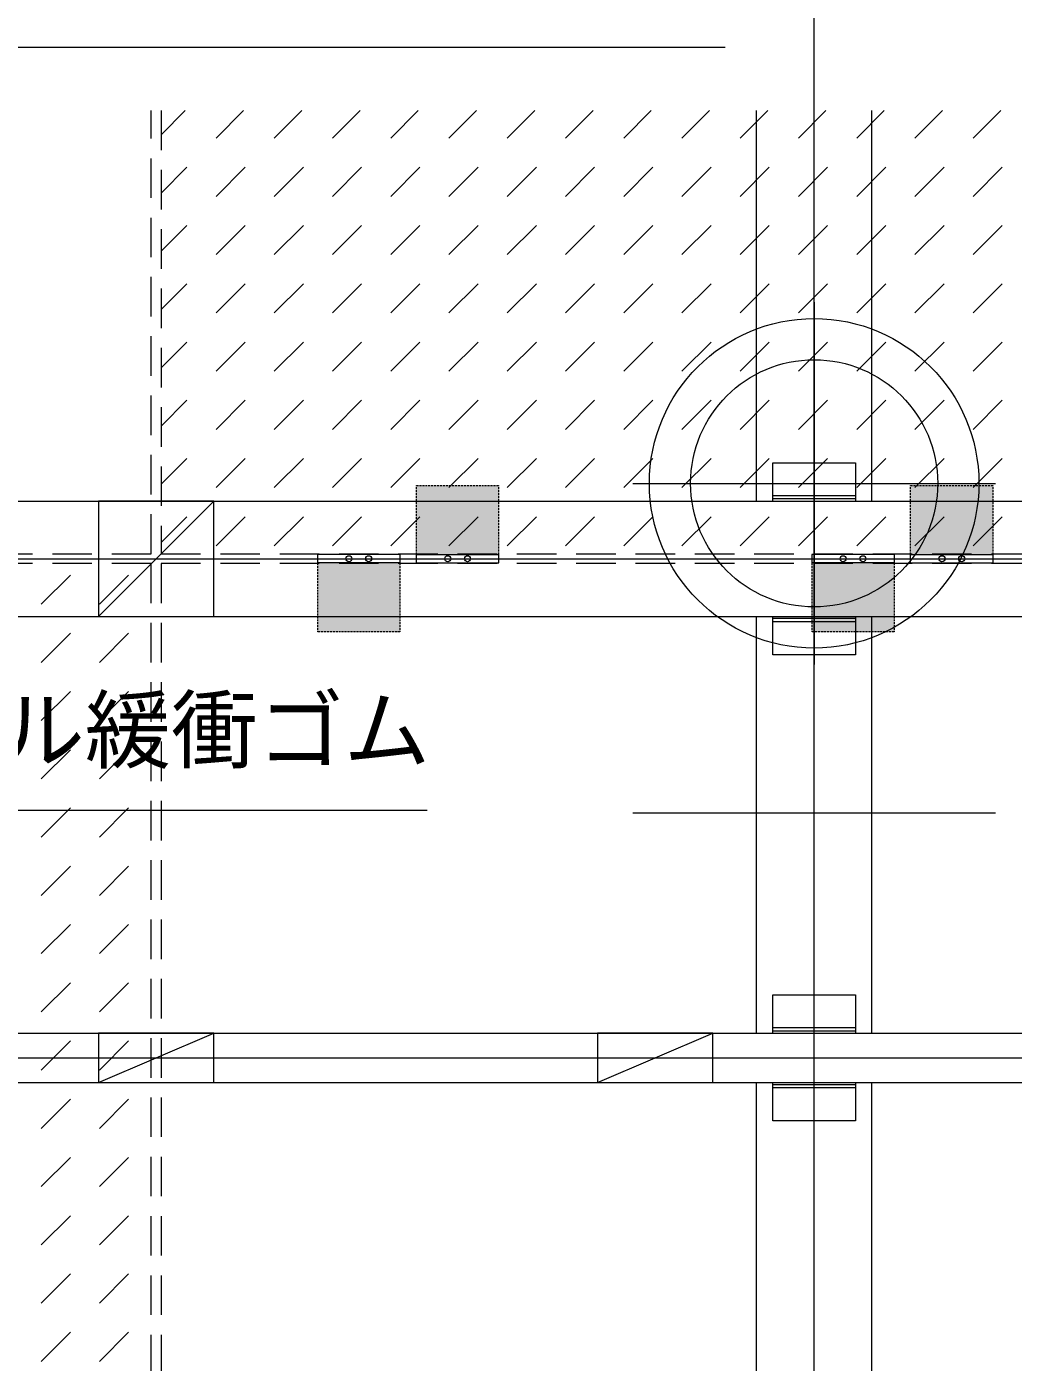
# Model space of a CAD drawing. Units: millimetres, scale not verified. Extents: x -4007 to 4007, y -2741 to 2832.
# Drawn here: x -1268 to -669, y 1572 to 2382 of the extents above; entities that cross this region are included whole.
import ezdxf
from ezdxf.enums import TextEntityAlignment as Align

# ---------------------------------------------------------------- set-up
doc = ezdxf.new("R2010")
doc.units = ezdxf.units.MM
doc.header["$LTSCALE"] = 20
doc.linetypes.add('DASHED1', pattern=[1.8, 1.2, -0.6])
for name, color, linetype, lineweight in [('0-5_0', 7, 'Continuous', 9), ('0-8_A-B03-文字_書込_小', 7, 'Continuous', 9), ('0-9_A-E01-仕上太線', 5, 'Continuous', 9), ('0-A_0-A08-芯_他', 4, 'Continuous', 9), ('0-B_A-D08-下地_根太', 3, 'Continuous', 9), ('0-C_A-D09-金物_鋼材', 1, 'Continuous', 9), ('1-3_A-D08-下地_大引 補助', 1, 'Continuous', 9), ('1-4_A-D08-下地_大引', 6, 'Continuous', 9)]:
    doc.layers.add(name, color=color, linetype=linetype, lineweight=lineweight)
doc.layers.add('0-D_A-D08-下地_束', color=7, linetype='Continuous')
doc.layers.add('1-5_A-C04-見上げ_見え隠れ線', color=7, linetype='Continuous')
doc.styles.add('ＭＳ ゴシック', font='')
doc.styles.get('ＭＳ ゴシック').set_extended_font_data('MS Gothic')

# ---------------------------------------------------------------- blocks, each defined once
blk = doc.blocks.new('EPDM')
at = {"layer": '0-5_0'}
blk.add_line((-700, -300), (700, 300), dxfattribs=at)
blk.add_lwpolyline([(700, 300), (-700, 300), (-700, -300), (700, -300)], close=True, dxfattribs=at)
blk = doc.blocks.new('アルミ束\u300030')
at = {"layer": '0-5_0'}
for p, q in [((-365, 500), (-365, -500)), ((-325, 500), (-325, -500)), ((325, 500), (325, -500)), ((365, 500), (365, -500))]:
    blk.add_line(p, q, dxfattribs=at)
for points in [[(-300, -500), (-765, -500), (-765, 500), (-300, 500)], [(300, 500), (765, 500), (765, -500), (300, -500)]]:
    blk.add_lwpolyline(points, dxfattribs=at)
blk = doc.blocks.new('アルミ束\u300070')
at = {"layer": '0-5_0'}
for p, q in [((-765, 500), (-765, -500)), ((-725, 500), (-725, -500)), ((725, 500), (725, -500)), ((765, 500), (765, -500))]:
    blk.add_line(p, q, dxfattribs=at)
for points in [[(-700, -500), (-1165, -500), (-1165, 500), (-700, 500)], [(700, 500), (1165, 500), (1165, -500), (700, -500)]]:
    blk.add_lwpolyline(points, dxfattribs=at)
blk = doc.blocks.new('プレートB-P')
at = {"layer": '0-5_0', "color": 4, "linetype": 'DASHED1'}
for p, q in [((-888, -500), (-888, 500)), ((-52, 500), (-888, 500)), ((-52, -500), (-888, -500))]:
    blk.add_line(p, q, dxfattribs=at)
at = {"layer": '0-5_0'}
for p, q in [((52, 500), (-52, 500)), ((52, -500), (52, 500))]:
    blk.add_line(p, q, dxfattribs=at)
blk.add_lwpolyline([(52, -500), (-52, -500), (-52, 500)], dxfattribs=at)
for centre in [(0, 120), (0, -120)]:
    blk.add_circle(centre, 36, dxfattribs=at)
at = {"layer": '0-5_0', "color": 4}
blk.add_solid([(-52, 500), (-52, -500), (-888, 500), (-888, -500)], dxfattribs=at)
blk = doc.blocks.new('G$CCEAFE53F')
at = {"layer": '0-5_0'}
for radius in [2000, 1500]:
    blk.add_circle((0, 0), radius, dxfattribs=at)
at = {"layer": '0-A_0-A08-芯_他'}
for p, q in [((0, 2200), (0, -2200)), ((-2200, 0), (2200, 0))]:
    blk.add_line(p, q, dxfattribs=at)
blk = doc.blocks.new('EPDM 70x70')
at = {"layer": '0-5_0'}
blk.add_line((-700, 700), (700, -700), dxfattribs=at)
blk.add_lwpolyline([(700, 700), (-700, 700), (-700, -700), (700, -700)], close=True, dxfattribs=at)

msp = doc.modelspace()

# ---------------------------------------------------------------- linework, layer by layer
at = {"layer": '0-8_A-B03-文字_書込_小'}
for points in [[(-880.96, 2369.87), (-1493.24, 2369.87), (-1676.68, 2060.39)], [(-843.5, 2369.87), (-1455.78, 2369.87), (-1617.77, 2096.57)], [(-1024.39, 1906.64), (-1399.96, 1906.64), (-1477.62, 1775.62)]]:
    msp.add_lwpolyline(points, dxfattribs=at)
at = {"layer": '0-9_A-E01-仕上太線'}
for p, q in [((-1186, 2316.86), (-1171.3, 2331.56)), ((-1152.67, 2314.83), (-1135.94, 2331.56)), ((-1117.32, 2314.83), (-1100.59, 2331.56)), ((-1081.96, 2314.83), (-1065.23, 2331.56)), ((-1046.61, 2314.83), (-1029.88, 2331.56)), ((-1011.25, 2314.83), (-994.52, 2331.56)), ((-975.9, 2314.83), (-959.16, 2331.56)), ((-940.54, 2314.83), (-923.81, 2331.56)), ((-905.18, 2314.83), (-888.45, 2331.56)), ((-869.83, 2314.83), (-853.1, 2331.56)), ((-834.47, 2314.83), (-817.74, 2331.56)), ((-799.12, 2314.83), (-782.39, 2331.56)), ((-763.76, 2314.83), (-747.03, 2331.56)), ((-728.41, 2314.83), (-711.68, 2331.56)), ((-693.05, 2314.83), (-676.32, 2331.56)), ((-1186, 2281.51), (-1170.35, 2297.16)), ((-1152.67, 2279.48), (-1134.99, 2297.16)), ((-1117.32, 2279.48), (-1099.64, 2297.16)), ((-1081.96, 2279.48), (-1064.28, 2297.16)), ((-1046.61, 2279.48), (-1028.93, 2297.16)), ((-1011.25, 2279.48), (-993.57, 2297.16)), ((-975.9, 2279.48), (-958.22, 2297.16)), ((-940.54, 2279.48), (-922.86, 2297.16)), ((-905.18, 2279.48), (-887.51, 2297.16)), ((-869.83, 2279.48), (-852.15, 2297.16)), ((-834.47, 2279.48), (-816.8, 2297.16)), ((-799.12, 2279.48), (-781.44, 2297.16)), ((-763.76, 2279.48), (-746.09, 2297.16)), ((-728.41, 2279.48), (-710.73, 2297.16)), ((-693.05, 2279.48), (-675.38, 2297.16)), ((-1186, 2246.15), (-1170.35, 2261.8)), ((-1152.67, 2244.12), (-1134.99, 2261.8)), ((-1117.32, 2244.12), (-1099.64, 2261.8)), ((-1081.96, 2244.12), (-1064.28, 2261.8)), ((-1046.61, 2244.12), (-1028.93, 2261.8)), ((-1011.25, 2244.12), (-993.57, 2261.8)), ((-975.9, 2244.12), (-958.22, 2261.8)), ((-940.54, 2244.12), (-922.86, 2261.8)), ((-905.18, 2244.12), (-887.51, 2261.8)), ((-869.83, 2244.12), (-852.15, 2261.8)), ((-834.47, 2244.12), (-816.8, 2261.8)), ((-799.12, 2244.12), (-781.44, 2261.8)), ((-763.76, 2244.12), (-746.09, 2261.8)), ((-728.41, 2244.12), (-710.73, 2261.8)), ((-693.05, 2244.12), (-675.38, 2261.8)), ((-1186, 2210.79), (-1170.35, 2226.44)), ((-1152.67, 2208.77), (-1134.99, 2226.44)), ((-1117.32, 2208.77), (-1099.64, 2226.44)), ((-1081.96, 2208.77), (-1064.28, 2226.44)), ((-1046.61, 2208.77), (-1028.93, 2226.44)), ((-1011.25, 2208.77), (-993.57, 2226.44)), ((-975.9, 2208.77), (-958.22, 2226.44)), ((-940.54, 2208.77), (-922.86, 2226.44)), ((-905.18, 2208.77), (-887.51, 2226.44)), ((-869.83, 2208.77), (-852.15, 2226.44)), ((-834.47, 2208.77), (-816.8, 2226.44)), ((-799.12, 2208.77), (-781.44, 2226.44)), ((-763.76, 2208.77), (-746.09, 2226.44)), ((-728.41, 2208.77), (-710.73, 2226.44)), ((-693.05, 2208.77), (-675.38, 2226.44)), ((-1186, 2175.44), (-1170.35, 2191.09)), ((-1152.67, 2173.41), (-1134.99, 2191.09)), ((-1117.32, 2173.41), (-1099.64, 2191.09)), ((-1081.96, 2173.41), (-1064.28, 2191.09)), ((-1046.61, 2173.41), (-1028.93, 2191.09)), ((-1011.25, 2173.41), (-993.57, 2191.09)), ((-975.9, 2173.41), (-958.22, 2191.09)), ((-940.54, 2173.41), (-922.86, 2191.09)), ((-905.18, 2173.41), (-887.51, 2191.09)), ((-869.83, 2173.41), (-852.15, 2191.09)), ((-834.47, 2173.41), (-816.8, 2191.09)), ((-799.12, 2173.41), (-781.44, 2191.09)), ((-763.76, 2173.41), (-746.09, 2191.09)), ((-728.41, 2173.41), (-710.73, 2191.09)), ((-693.05, 2173.41), (-675.38, 2191.09)), ((-1186, 2140.08), (-1170.35, 2155.73)), ((-1152.67, 2138.06), (-1134.99, 2155.73)), ((-1117.32, 2138.06), (-1099.64, 2155.73)), ((-1081.96, 2138.06), (-1064.28, 2155.73)), ((-1046.61, 2138.06), (-1028.93, 2155.73)), ((-1011.25, 2138.06), (-993.57, 2155.73)), ((-975.9, 2138.06), (-958.22, 2155.73)), ((-940.54, 2138.06), (-922.86, 2155.73)), ((-905.18, 2138.06), (-887.51, 2155.73)), ((-869.83, 2138.06), (-852.15, 2155.73)), ((-834.47, 2138.06), (-816.8, 2155.73)), ((-799.12, 2138.06), (-781.44, 2155.73)), ((-763.76, 2138.06), (-746.09, 2155.73)), ((-728.41, 2138.06), (-710.73, 2155.73)), ((-693.05, 2138.06), (-675.38, 2155.73)), ((-1186, 2104.73), (-1170.35, 2120.38)), ((-1152.67, 2102.7), (-1134.99, 2120.38)), ((-1117.32, 2102.7), (-1099.64, 2120.38)), ((-1081.96, 2102.7), (-1064.28, 2120.38)), ((-1046.61, 2102.7), (-1028.93, 2120.38)), ((-1011.25, 2102.7), (-993.57, 2120.38)), ((-975.9, 2102.7), (-958.22, 2120.38)), ((-940.54, 2102.7), (-922.86, 2120.38)), ((-905.18, 2102.7), (-887.51, 2120.38)), ((-869.83, 2102.7), (-852.15, 2120.38)), ((-834.47, 2102.7), (-816.8, 2120.38)), ((-799.12, 2102.7), (-781.44, 2120.38)), ((-763.76, 2102.7), (-746.09, 2120.38)), ((-728.41, 2102.7), (-710.73, 2120.38)), ((-693.05, 2102.7), (-675.38, 2120.38)), ((-1186, 2069.37), (-1170.35, 2085.02)), ((-1152.67, 2067.35), (-1134.99, 2085.02)), ((-1117.32, 2067.35), (-1099.64, 2085.02)), ((-1081.96, 2067.35), (-1064.28, 2085.02)), ((-1046.61, 2067.35), (-1028.93, 2085.02)), ((-1011.25, 2067.35), (-993.57, 2085.02)), ((-975.9, 2067.35), (-958.22, 2085.02)), ((-940.54, 2067.35), (-922.86, 2085.02)), ((-905.18, 2067.35), (-887.51, 2085.02)), ((-869.83, 2067.35), (-852.15, 2085.02)), ((-834.47, 2067.35), (-816.8, 2085.02)), ((-799.12, 2067.35), (-781.44, 2085.02)), ((-763.76, 2067.35), (-746.09, 2085.02)), ((-728.41, 2067.35), (-710.73, 2085.02)), ((-693.05, 2067.35), (-675.38, 2085.02)), ((-1258.74, 2031.99), (-1241.06, 2049.67)), ((-1223.38, 2031.99), (-1205.71, 2049.67)), ((-1258.74, 1996.64), (-1241.06, 2014.31)), ((-1223.38, 1996.64), (-1205.71, 2014.31)), ((-1258.74, 1961.28), (-1241.06, 1978.96)), ((-1223.38, 1961.28), (-1205.71, 1978.96)), ((-1258.74, 1925.92), (-1241.06, 1943.6)), ((-1223.38, 1925.92), (-1205.71, 1943.6)), ((-1258.74, 1890.57), (-1241.06, 1908.25)), ((-1223.38, 1890.57), (-1205.71, 1908.25)), ((-1258.74, 1855.21), (-1241.06, 1872.89)), ((-1223.38, 1855.21), (-1205.71, 1872.89)), ((-1258.74, 1819.86), (-1241.06, 1837.54)), ((-1223.38, 1819.86), (-1205.71, 1837.54)), ((-1258.74, 1784.5), (-1241.06, 1802.18)), ((-1223.38, 1784.5), (-1205.71, 1802.18)), ((-1258.74, 1749.15), (-1241.06, 1766.83)), ((-1223.38, 1749.15), (-1205.71, 1766.83)), ((-1258.74, 1713.79), (-1241.06, 1731.47)), ((-1223.38, 1713.79), (-1205.71, 1731.47)), ((-1258.74, 1678.44), (-1241.06, 1696.11)), ((-1223.38, 1678.44), (-1205.71, 1696.11)), ((-1258.74, 1643.08), (-1241.06, 1660.76)), ((-1223.38, 1643.08), (-1205.71, 1660.76)), ((-1258.74, 1607.73), (-1241.06, 1625.4)), ((-1223.38, 1607.73), (-1205.71, 1625.4)), ((-1258.74, 1572.37), (-1241.06, 1590.05)), ((-1223.38, 1572.37), (-1205.71, 1590.05))]:
    msp.add_line(p, q, dxfattribs=at)
at = {"layer": '0-9_A-E01-仕上太線', "linetype": 'DASHED1'}
for points in [[(-1792, 2331.56), (-1792, 2062.56), (-1192, 2062.56), (-1192, 2331.56)], [(-1186, 2331.56), (-1186, 2062.56), (-586, 2062.56), (-586, 2331.56)]]:
    msp.add_lwpolyline(points, dxfattribs=at)
for points in [[(-1792, 1456.56), (-1192, 1456.56), (-1192, 2056.56), (-1792, 2056.56)], [(-1186, 1456.56), (-586, 1456.56), (-586, 2056.56), (-1186, 2056.56)]]:
    msp.add_lwpolyline(points, close=True, dxfattribs=at)
at = {"layer": '0-A_0-A08-芯_他'}
for p, q in [((-3748, 2059.56), (-448, 2059.56)), ((-899.57, 1905.31), (-679.57, 1905.31)), ((-3748, 1756.56), (-448, 1756.56))]:
    msp.add_line(p, q, dxfattribs=at)
at = {"layer": '0-B_A-D08-下地_根太'}
for p, q in [((-3699.14, 2094.56), (-586, 2094.56)), ((-3699.14, 2024.56), (-586, 2024.56)), ((-3699.14, 1771.56), (-586, 1771.56)), ((-3699.14, 1741.56), (-586, 1741.56))]:
    msp.add_line(p, q, dxfattribs=at)
at = {"layer": '1-3_A-D08-下地_大引 補助'}
msp.add_line((-789.57, 779.56), (-789.57, 2431.56), dxfattribs=at)
at = {"layer": '1-4_A-D08-下地_大引'}
for p, q in [((-824.57, 2094.56), (-824.57, 2331.56)), ((-754.57, 2094.56), (-754.57, 2331.56)), ((-824.57, 1771.56), (-824.57, 2024.56)), ((-754.57, 1771.56), (-754.57, 2024.56)), ((-824.57, 1488.56), (-824.57, 1741.56)), ((-754.57, 1488.56), (-754.57, 1741.56))]:
    msp.add_line(p, q, dxfattribs=at)

# ---------------------------------------------------------------- block references
at = {"layer": '0-C_A-D09-金物_鋼材', "xscale": 0.05, "yscale": 0.05}
for name, p, rotation in [('プレートB-P', (-1006, 2059.56), 270), ('プレートB-P', (-706, 2059.56), 270), ('EPDM 70x70', (-1189, 2059.56), 90), ('プレートB-P', (-1066, 2059.56), 90), ('プレートB-P', (-766, 2059.56), 90)]:
    msp.add_blockref(name, p, dxfattribs=dict(at, rotation=rotation))
for p in [(-1189, 1756.56), (-886, 1756.56), (-886, 1756.56)]:
    msp.add_blockref('EPDM', p, dxfattribs=at)
at = {"layer": '0-D_A-D08-下地_束', "xscale": 0.05, "yscale": 0.05, "rotation": 270}
for name, p in [('アルミ束\u300070', (-789.57, 2059.56)), ('アルミ束\u300030', (-789.57, 1756.56))]:
    msp.add_blockref(name, p, dxfattribs=at)
at = {"layer": '1-5_A-C04-見上げ_見え隠れ線', "xscale": 0.05, "yscale": 0.05}
msp.add_blockref('G$CCEAFE53F', (-789.57, 2105.31), dxfattribs=at)

# ---------------------------------------------------------------- texts
at = {"layer": '0-8_A-B03-文字_書込_小', "style": 'ＭＳ ゴシック'}
msp.add_text('タイル緩衝ゴム', height=38.42, dxfattribs=at).set_placement((-1389.52, 1924.88), align=Align.BOTTOM_LEFT)

doc.saveas('drawing.dxf')
